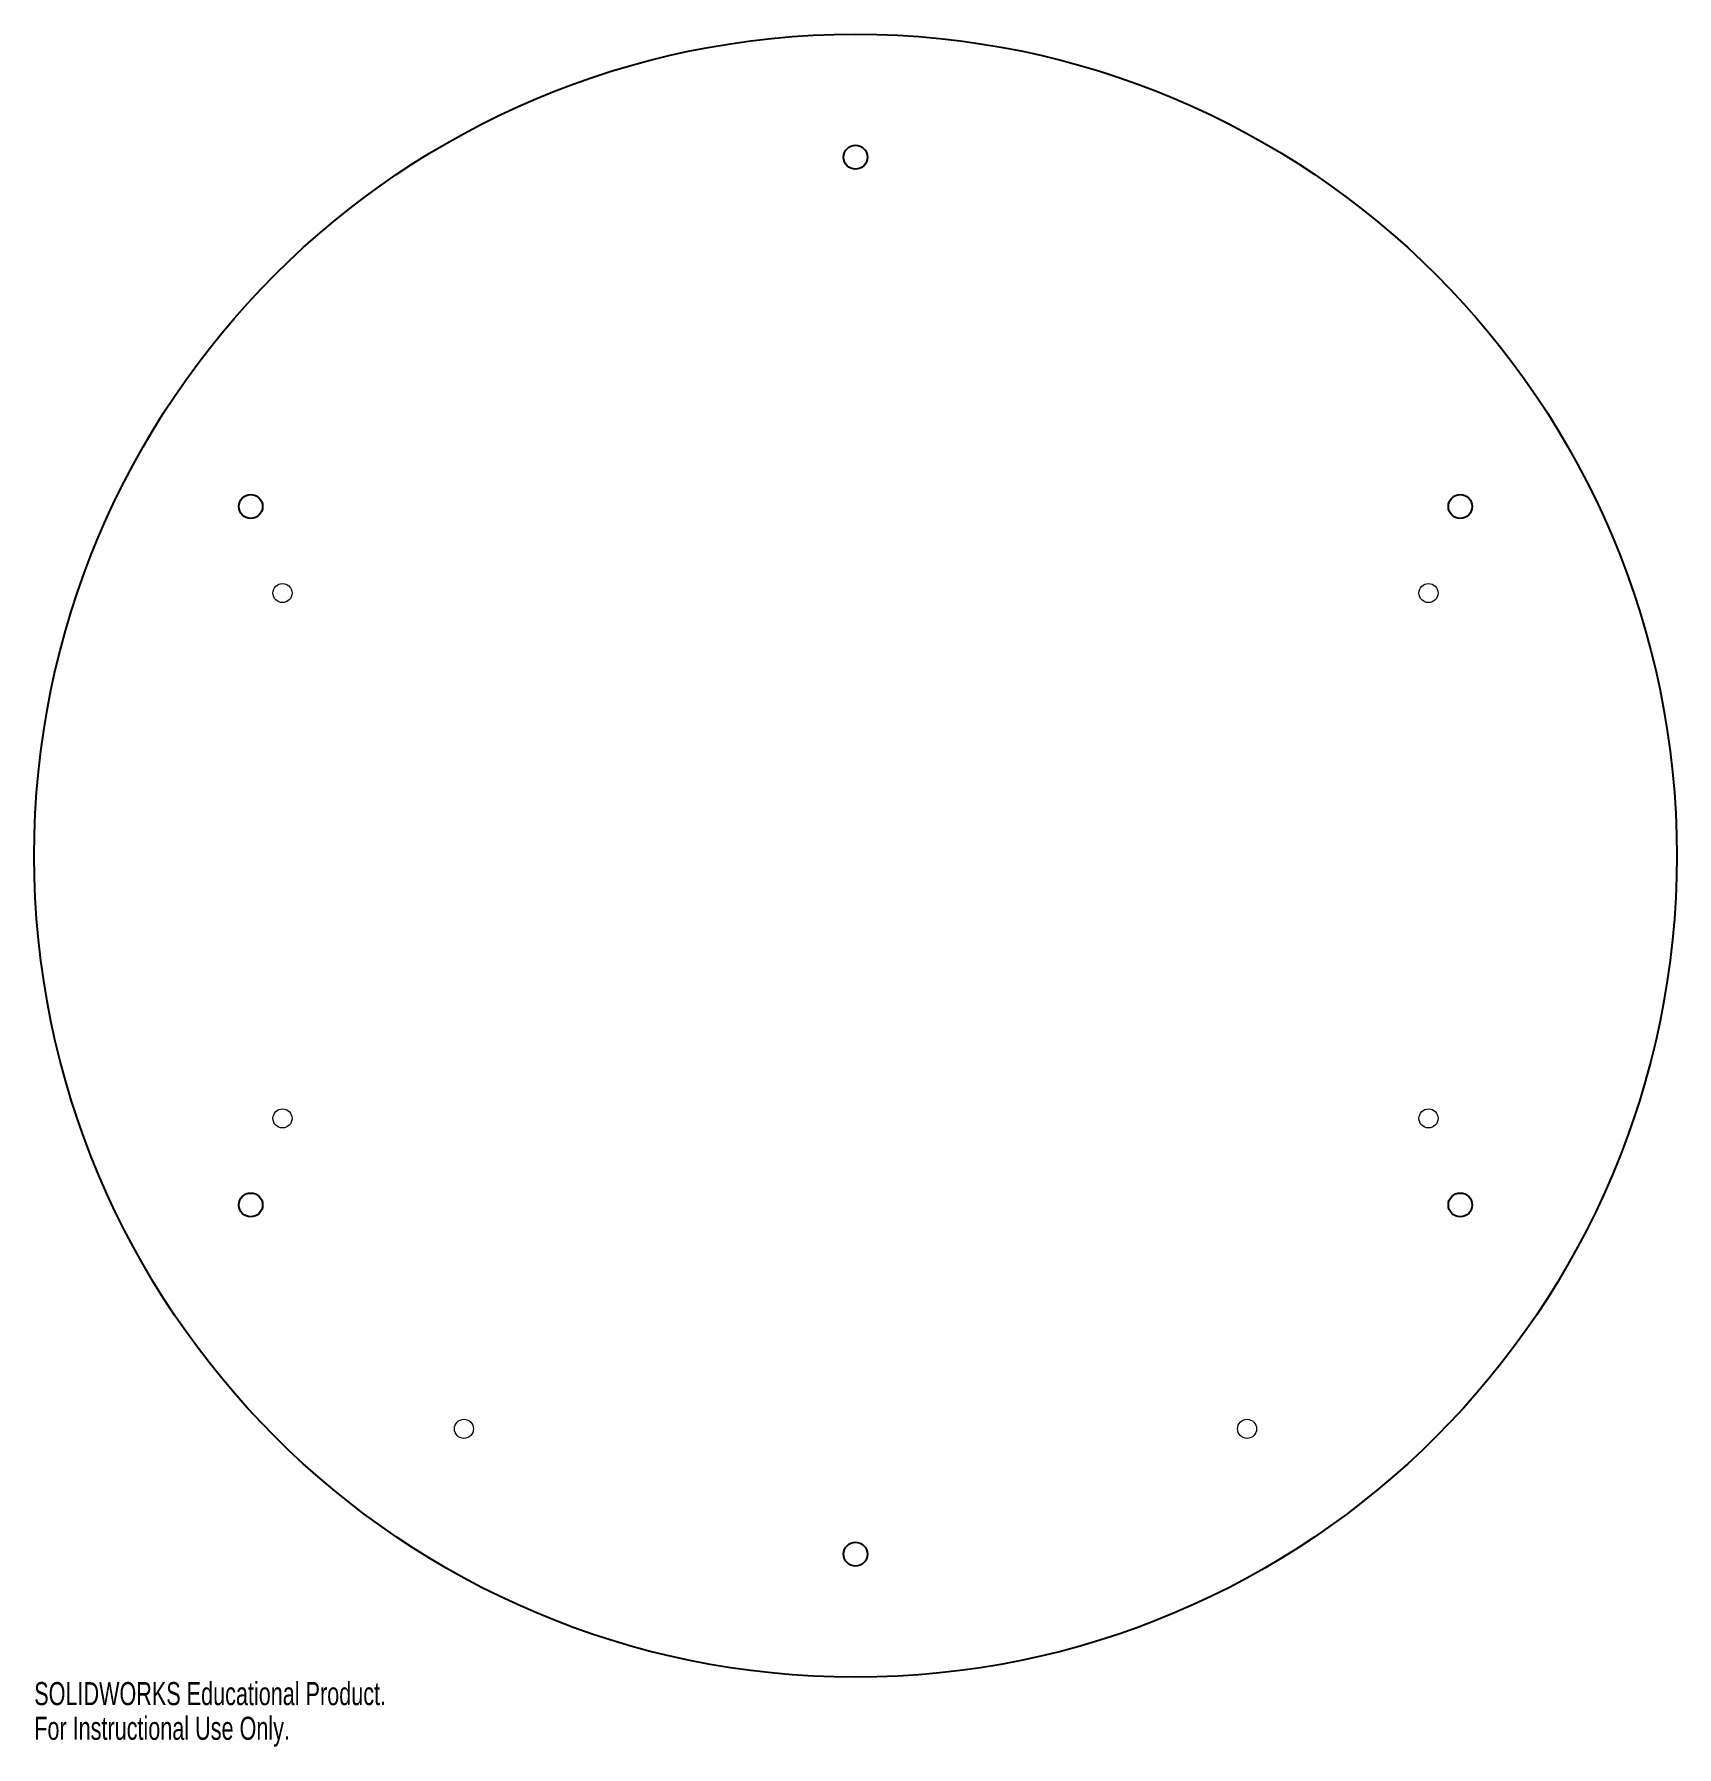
# Model space of a CAD drawing. Header units: millimetres. Extents: x -172 to 172, y -187 to 172.
import ezdxf

# ---------------------------------------------------------------- set-up
doc = ezdxf.new("R2010")
doc.units = ezdxf.units.MM
doc.styles.add('SLDTEXTSTYLE0', font='TXT', dxfattribs={"width": 0.7})

msp = doc.modelspace()

# ---------------------------------------------------------------- linework, layer by layer
at = {"color": 7, "linetype": 'Continuous', "lineweight": 25}
for centre, radius in [((0, 0), 172), ((0, 146.25), 2.5), ((-126.66, 73.12), 2.5), ((126.66, 73.12), 2.5), ((-126.66, -73.12), 2.5), ((126.66, -73.12), 2.5), ((0, -146.25), 2.5)]:
    msp.add_circle(centre, radius, dxfattribs=at)
at = {"color": 144, "linetype": 'Continuous', "lineweight": 18}
for centre in [(-120, 55), (120, 55), (-120, -55), (120, -55), (-82, -120), (82, -120)]:
    msp.add_circle(centre, 2, dxfattribs=at)

# ---------------------------------------------------------------- texts
at = {"color": 7, "linetype": 'Continuous', "char_height": 4.8336, "attachment_point": 1, "style": 'SLDTEXTSTYLE0'}
for s, insert in [('SOLIDWORKS Educational Product.', (-172, -173.02)), ('For Instructional Use Only.', (-172, -180.27))]:
    msp.add_mtext(s, dxfattribs=dict(at, insert=insert))

doc.saveas('drawing.dxf')
